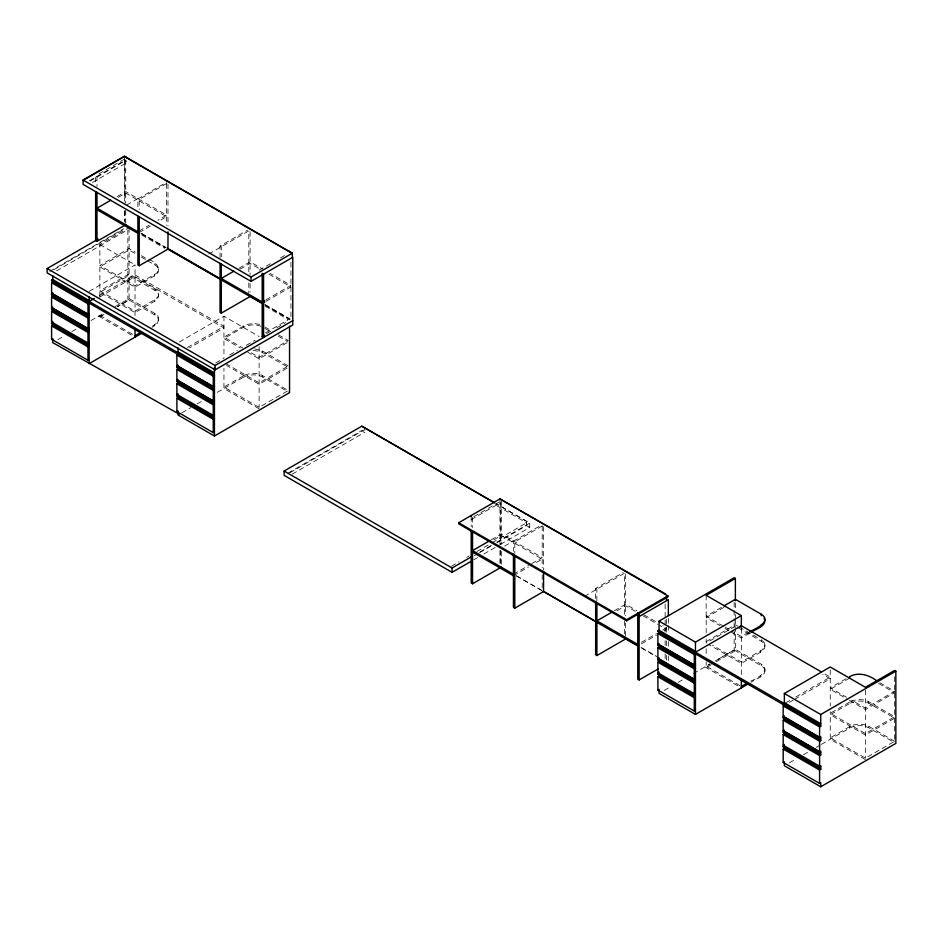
<?xml version="1.0" encoding="UTF-8"?>
<svg xmlns="http://www.w3.org/2000/svg" width="943" height="943" viewBox="0 0 943 943"><rect width="100%" height="100%" fill="white"/><g stroke="black" fill="none" stroke-linecap="round" stroke-linejoin="round"><path stroke-width="0.71" stroke-dasharray="4.71 3.54" d="M497.244 542.52L526.524 525.616L526.548 522.846L494.71 504.47M148.841 259.962C155.819 260.81 163.174 270.547 154.393 274.554L135.038 285.729L99.864 265.419L129.073 248.551L135.25 252.123M158.66 268.967L158.082 272.444L155.607 275.215L135.038 287.167L99.864 266.869L129.073 250.001L135.25 253.561M158.66 294.393L158.082 296.42L155.607 299.19L135.038 311.143L99.864 290.845L129.073 273.977L155.017 288.959C160.345 291.304 159.567 299.367 154.393 301.418L135.038 312.593L99.864 292.283L129.073 275.427L156.137 291.151L158.318 293.827L158.66 295.831M115.105 306.593L129.073 298.53L155.017 313.512C162.337 316.989 156.644 325.441 150.762 326.62M158.66 318.946L157.457 323.39L151.976 327.374M763.37 641.287C766.659 644.281 764.195 649.197 760.695 650.741L741.339 661.915L712.448 645.224M764.962 645.153L764.384 648.631L761.909 651.401L741.339 663.353L708.676 644.505M734.161 622.569L734.161 650.033L715.112 661.031L735.375 649.291L761.319 664.273C772.588 671.227 754.541 679.467 749.815 681.577M764.962 669.707C765.41 677.168 755.296 678.665 751.017 682.319M124.488 159.096L96.988 174.974L96.988 186.514M89.467 180.726L124.841 160.31L124.841 202.085M89.986 181.15L126.15 160.263M92.473 182.447L127.399 162.279L124.393 160.569M117.015 196.615L125.761 191.57L166.628 215.157L157.882 220.214M118.24 197.417L125.737 193.079L166.628 216.69L157.882 221.735M126.61 205.079L137.878 198.584L137.878 208.851M137.878 198.832L165.379 182.942M166.734 183.484L139.234 199.362L139.234 209.464M49.731 271.395L123.568 228.76M54.022 269.615L125.313 228.465M99.864 296.597L99.864 244.555L127.8 228.43M56.568 270.889L127.859 229.738M139.128 231.035L149.124 225.271M139.128 232.567L150.373 226.072M89.149 291.363L135.038 264.865L135.038 316.907M99.345 295.572L135.038 274.967L223.986 326.313L187.009 347.661M99.345 297.234L135.038 276.617L223.986 327.964L189.555 347.849M57.853 339.68L64.23 336.003M71.88 331.582L76.984 328.647M90.999 320.549L103.73 313.194M220.061 257.569L220.061 246.029L247.561 230.151M99.864 316.824L104.944 313.901L99.864 316.836L99.864 312.487M129.073 227.699L129.073 299.98L117.639 306.569L129.073 299.98L156.137 315.693L157.799 317.426L158.66 320.384M208.804 253.985L248.822 230.882L248.811 274.154M238.827 268.319L250.084 261.824L262.46 268.967M240.076 269.12L250.084 263.345L259.985 269.061M259.172 270.205L272.904 262.272M280.389 257.958L285.375 255.07M179.323 341.991L223.951 316.223L259.125 336.533M265.938 299.85L290.939 285.411L269.887 273.258M265.938 301.371L290.939 286.931L268.649 274.071M259.667 324.368L252.972 323.449L246.17 324.628L223.951 337.087L242.799 347.967M261.105 326.349C255.423 324.086 248.693 324.463 243.306 327.362L223.951 338.537L240.276 347.955M265.478 332.867L288.334 319.677M215.711 363.008L223.35 358.588M229.715 354.91L237.365 350.501M246.264 345.362L255.188 340.211M266.633 333.598L271.749 330.651M276.818 327.728L285.753 322.565M287.061 342.71L259.125 358.835L247.82 352.317M243.306 375.892L223.951 387.066L259.125 407.364L288.334 390.508L262.39 375.526C256.52 372.473 249.093 372.815 243.306 375.892L243.306 377.33L216.301 392.913M181.881 412.786L190.804 407.635M197.181 403.958L202.273 401.011M287.061 366.686L259.125 382.823L225.212 363.232M287.061 368.135L259.125 384.261L226.461 365.401M287.98 473.15L361.817 430.515L364.835 432.224L364.835 429.478L289.725 472.844M292.271 474.117L364.835 432.224M473.81 516.67L498.812 502.242M471.194 519.605L500.403 502.737L500.403 544.512M491.327 539.761L501.334 533.997L542.201 557.584L529.695 564.798M493.814 539.832L501.311 535.506L542.201 559.105L534.693 563.442M451.414 566.236L459.052 561.816M466.691 557.407L469.249 555.934M476.887 551.525L490.89 543.439M492.163 542.696L526.548 522.846M480.081 551.82L491.551 545.207M496.643 542.26L529.754 523.141L495.994 503.609M474.329 555.745L478.148 553.541M479.421 552.798L492.152 545.455M473.716 559.836L477.535 557.631M483.912 553.954L499.189 545.125M500.462 544.394L529.754 527.479L529.754 523.141L496.761 504.092M504.682 546.056L513.44 540.999L513.44 551.278M513.44 541.247L540.952 525.369M542.308 525.911L514.807 541.789L514.807 553.329M513.44 574.181L528.445 565.529M513.44 575.713L528.445 567.049M595.634 598.546L595.634 588.456L623.134 572.578M584.377 596.412L624.396 573.309L624.384 619.457M614.4 610.734L625.645 604.239L636.796 610.675M616.899 610.816L625.645 605.76L635.558 611.488M641.511 642.266L656.517 633.613M662.764 630.007L666.512 627.838L662.799 625.692M641.511 643.798L656.517 635.134M664.013 630.808L666.512 629.358L659.086 625.068M721.407 607.386L706.166 616.18L723.752 626.341M723.953 607.363L706.166 617.63L719.992 625.61M706.166 641.605L735.375 624.737L737.85 626.164M735.375 626.187L706.166 643.043L706.166 638.682M748.601 632.305L741.339 636.49L733.807 632.14M749.815 633.048L741.339 637.94L730.035 631.409M664.155 690.441L670.532 686.763M678.182 682.355L684.559 678.665M693.482 673.514L710.032 663.955L706.166 666.159L741.339 686.469M711.246 664.662L706.166 667.597L706.166 661.809M716.326 661.738L735.375 650.729L735.375 629.052M785.66 702.841L790.764 699.895M795.868 696.948L830.288 677.074L823.934 673.408M789.491 702.287L793.311 700.083M794.584 699.341L830.288 678.736L822.661 674.328M845.977 678.771L830.253 687.848L846.59 697.278M849.608 678.123L830.253 689.298L847.84 699.447M849.608 702.099L830.253 713.273L865.426 733.583L894.636 716.715L868.692 701.733C862.821 698.692 855.407 699.022 849.608 702.099L849.608 703.549L830.253 714.723L865.426 735.021L894.636 718.165L868.692 703.183C862.821 700.13 855.407 700.472 849.608 703.549M894.636 741.269L868.692 726.287C862.821 723.246 855.407 723.576 849.608 726.652L830.253 737.827L865.426 758.137L894.636 741.269L894.636 674.775M789.456 762.816L795.833 759.139M803.483 754.718L808.575 751.771M816.225 747.363L820.056 745.147M821.329 744.416L849.608 728.102C855.407 725.026 862.821 724.684 868.692 727.737L894.636 742.719M243.306 377.33C249.093 374.265 256.52 373.923 262.39 376.976L288.334 391.946M252.972 350.325L261.105 351.774L288.334 367.405M254.728 348.91L262.39 350.973L288.334 365.955M140.978 233.487L165.108 247.337M265.443 304.919L289.572 318.769M516.552 575.914L541.954 590.483M641.016 647.346L656.257 656.092M220.061 246.029L221.322 246.76L221.322 256.826M141.78 233.475L166.062 247.455M264.865 304.542L290.244 319.194M141.851 234.041L165.39 247.632M264.936 305.108L289.701 319.406M141.804 235.043L164.742 248.28M265.372 306.392L288.299 319.63M141.426 255.683L147.603 259.254M264.865 326.985L271.042 330.545M278.456 334.824L288.334 340.529L259.125 357.397L250.331 352.317M879.807 682.732L894.636 691.29L865.426 708.158L851.612 700.178M141.426 257.133L146.365 259.985M147.603 260.704C151.116 263.545 158.459 264.747 158.66 270.417M264.865 328.423L269.804 331.276M278.456 336.274L287.096 341.26M878.581 683.463L894.636 692.74L865.426 709.607L849.101 700.178M99.864 244.555L135.038 264.865M739.088 626.883L758.856 638.293M737.85 627.614L762.439 641.912L764.101 643.633L764.962 646.603M725.014 627.06L732.546 631.409M725.014 628.51L728.786 630.678M526.524 525.616L529.754 527.479L526.548 525.593L526.548 521.255M129.073 299.968L127.859 299.261L127.859 229.892M734.161 650.033L762.439 666.465L764.101 668.186L764.962 671.157M644.222 614.966L657.849 622.828M595.634 588.456L596.895 589.186L596.895 600.691M642.985 615.779L657.849 624.349M99.864 315.386L135.038 335.696M98.65 316.129L135.038 337.134M259.125 408.814L223.951 388.492L223.951 368.265M704.951 666.89L738.829 686.457M865.426 759.575L830.253 739.265L830.253 711.8M516.175 575.749L542.201 590.766L542.201 573.497M641.747 648.242L656.611 656.823M762.439 640.462L761.319 639.719L761.319 641.169M868.692 701.733L868.692 703.183M868.692 726.287L868.692 727.737M865.426 690.193L865.426 758.125M849.608 726.652L849.608 728.102M830.253 669.884L830.253 706.012M761.319 664.273L761.319 665.711M760.695 650.741L760.695 652.179M760.695 675.294L760.695 676.732M741.339 628.639L741.339 674.893M735.375 603.025L735.375 608.813M735.375 614.588L735.375 617.488M735.375 618.926L735.375 627.602M734.161 602.329L734.161 621.119M706.166 595.316L706.166 632.906M706.166 648.808L706.166 656.033M668.351 618.419L668.351 624.183M668.351 625.622L668.351 632.824M668.351 641.476L668.351 647.228M668.351 655.88L668.351 661.632M666.512 619.197L666.512 633.684M666.512 640.898L666.512 646.674M666.512 655.326L666.512 662.54M665.145 604.003L665.145 618.667M665.145 620.129L665.145 625.999M665.145 627.46L665.145 631.857M665.145 640.662L665.145 646.521M665.145 653.853L665.145 659.723M625.645 574.016L625.645 615.862M625.645 623.075L625.645 636.065M624.384 620.907L624.384 633.885M543.557 526.63L543.557 569.914M542.201 526.076L542.201 567.745M501.311 500.792L501.311 544.135M501.311 551.337L501.311 564.279M500.403 550.276L500.403 564.68M499.955 500.014L499.955 544.771M499.955 550.535L499.955 564.94M472.549 517.389L472.549 527.491M471.194 516.611L471.194 526.807M290.939 262.39L290.939 320.125M262.39 350.973L262.39 352.423M262.39 375.526L262.39 376.976M259.125 346.659L259.125 407.364M250.084 231.601L250.084 274.885M250.084 283.537L250.084 292.2M248.811 282.806L248.811 292.908M243.306 325.913L243.306 327.362M223.951 316.223L223.951 358.14M167.984 184.203L167.984 226.049M166.628 183.661L166.628 225.318M155.017 263.533L155.017 264.983M155.017 288.959L155.017 290.397M155.017 313.512L155.017 314.95M154.393 274.554L154.393 276.004M154.393 299.98L154.393 301.418M154.393 324.533L154.393 325.972M125.737 159.815L125.737 203.146M125.737 210.348L125.737 223.302M124.841 210.725L124.841 222.253M124.382 157.587L124.382 200.906M124.382 210.996L124.382 221.075M95.632 177.178L95.632 184.38"/><path stroke-width="1.41" d="M749.815 631.598C754.541 629.488 772.588 621.248 761.319 614.294L735.375 599.324L723.953 605.913M751.017 632.352C754.954 629.229 768.015 625.999 764.101 618.219M98.131 239.109L47.15 268.543L47.15 272.881L215.098 369.845L292.778 324.993L292.778 257.274L251.05 281.368L83.114 184.404L83.114 180.066L124.393 156.232L127.399 157.952M83.114 180.325L124.382 156.503L292.33 253.467M110.755 200.234L97.011 208.167L137.878 231.766M95.632 191.582L95.632 240.559L96.988 241.337L125.737 224.74M51.5 280.248L52.761 279.529L89.149 300.534L87.888 301.253L51.5 280.248L52.761 282.11L214.438 375.491L213.271 376.163L176.883 355.146L176.883 365.778L213.271 386.783L214.438 386.111M89.149 313.748L87.982 314.42L51.594 293.403L51.594 282.782L52.761 282.11M51.594 293.403L52.761 292.731M51.5 294.522L52.761 293.792L89.149 314.809L87.888 315.528L51.5 294.522L52.761 296.385L89.149 317.39L87.982 318.062L51.594 297.057L51.594 307.677L87.982 328.683L89.149 328.011M51.594 297.057L52.761 296.385M51.594 307.677L52.761 307.005M51.5 308.88L52.761 308.161L89.149 329.166L87.888 329.897L51.5 308.88L52.761 310.742L89.149 331.759L87.982 332.431L51.594 311.414L51.594 322.046L89.149 343.653L87.888 344.372L51.5 323.366L52.761 322.647M51.594 311.414L52.761 310.742M137.878 216.006L137.878 264.948L139.234 265.726L167.984 249.129L219.766 279.022M51.594 322.046L52.761 321.374M94.241 298.518L89.149 301.465L178.086 352.812M51.594 282.782L87.982 303.787L89.149 303.116L87.888 301.253M51.594 325.901L52.761 325.229L89.149 346.246L87.982 346.918L51.594 325.901L51.594 339.256L87.982 360.261L89.149 359.589M51.594 339.256L52.761 338.584L52.761 342.627L179.323 414.26M89.149 342.38L87.982 343.052L87.982 332.431M233.829 271.207L221.322 278.421L262.189 302.008L264.688 300.569M135.038 335.696L141.085 332.207M142.299 332.962L89.149 363.633L89.149 296.609M83.114 180.066L251.05 277.03L292.342 253.196L289.124 251.309M220.061 263.345L220.061 312.392L221.322 313.123L250.084 296.526M176.801 352.611L178.05 351.892L214.438 372.898L213.189 373.628L176.801 352.611L178.05 354.474L176.883 355.146M262.189 303.54L264.688 302.09M176.883 365.778L178.05 365.106L178.05 366.167L214.438 387.172L213.189 387.891L176.801 366.886L178.05 366.167M176.883 369.42L178.05 368.748L214.438 389.765L213.271 390.437L176.883 369.42L176.883 380.053L213.271 401.058L214.438 400.386M176.883 380.053L178.05 379.381M176.801 381.255L178.05 380.524L214.438 401.541L213.189 402.26L176.801 381.255L178.05 383.117L214.438 404.123L213.271 404.795L176.883 383.789L176.883 394.41L214.438 416.028L213.189 416.747L176.801 395.742L178.05 395.011M176.883 383.789L178.05 383.117M262.189 273.234L262.189 336.722L264.688 335.272M47.15 268.543L215.098 365.507L292.778 320.655M176.883 394.41L178.05 393.738M176.883 398.276L178.05 397.604L214.438 418.609L213.271 419.281L176.883 398.276L176.883 411.619L213.271 432.637L214.438 431.965M176.883 411.619L178.05 410.948L178.05 414.991L214.438 436.008L289.548 392.642L289.548 326.16M214.438 414.743L213.271 415.427L213.271 404.795M472.443 560.566L452.074 572.33L284.126 475.366L284.126 471.029L361.817 426.177L494.721 502.878M499.955 498.93L667.892 595.882L667.892 596.978L626.624 620.8L458.675 523.837L458.675 522.752L499.955 498.93L665.145 593.736M490.077 540.492L472.573 550.594L513.44 574.181M284.126 471.029L452.074 567.992L472.443 556.229M471.194 531.121L471.194 582.974L472.549 583.764L501.311 567.167M513.44 554.142L513.44 607.375L514.807 608.152L543.557 591.556L638.034 646.096M611.901 612.184L596.895 620.848L637.763 644.434M458.675 522.752L626.624 619.716L667.892 595.882M639.142 616.557L668.351 599.701L668.351 615.543M595.634 601.434L595.634 654.819L596.895 655.55L625.645 638.953M659.063 630.289L657.801 631.008L694.201 652.014L695.451 651.295L659.063 630.289L659.063 621.119L734.161 577.753L735.375 578.46L735.375 600.762M735.375 578.46L706.166 595.316L741.339 615.626L741.339 627.189M695.451 664.509L694.284 665.18L657.896 644.175L657.896 633.543L659.063 632.871L820.74 726.251L819.585 726.923L783.185 705.918L783.185 716.539L819.585 737.544L820.74 736.872L820.74 740.526L819.585 741.198L783.185 720.193L783.185 730.813L819.585 751.819L820.74 751.147L820.74 754.883L819.585 755.555L783.185 734.55L783.185 745.17L820.74 766.789L819.491 767.508L783.103 746.502L784.352 745.783M657.896 644.175L659.063 643.491M657.801 645.283L659.063 644.564L695.451 665.569L694.201 666.288L657.801 645.283L659.063 647.146L695.451 668.151L694.284 668.823L657.896 647.817L657.896 658.438L694.284 679.455L695.451 678.783M657.896 647.817L659.063 647.146M657.896 658.438L659.063 657.766M657.801 659.652L659.063 658.921L695.451 679.938L694.201 680.657L657.801 659.652L659.063 661.514L695.451 682.52L694.284 683.192L657.896 662.186L657.896 672.807L695.451 694.413L694.201 695.144L657.801 674.127L659.063 673.408M657.896 662.186L659.063 661.514M659.063 621.119L695.451 642.124L741.339 615.626M637.763 612.773L637.763 679.149L639.142 679.938L658.19 668.941M657.896 672.807L659.063 672.135M657.896 633.543L694.284 654.56L695.451 653.876L694.201 652.014M657.896 676.673L659.063 675.99L695.451 697.007L694.284 697.679L657.896 676.673L657.896 690.017L694.284 711.022L695.451 710.35M657.896 690.017L659.063 689.345L659.063 693.388L695.451 714.405L748.601 683.722M695.451 693.14L694.284 693.812L694.284 683.192M741.339 686.469L747.398 682.968M783.185 705.918L784.352 705.246L784.352 693.494L830.253 666.996L865.426 687.294L894.636 670.438L895.85 671.133L895.85 743.402L820.74 786.768L784.352 765.763L784.352 763.064M783.103 703.384L784.352 702.653L820.74 723.67L819.491 724.389L783.103 703.384L784.352 705.246M783.185 716.539L784.352 715.867L784.352 716.928L820.74 737.933L819.491 738.664L783.103 717.647L784.352 716.928M783.185 720.193L784.352 719.509L820.74 740.526L819.491 738.664M783.185 730.813L784.352 730.141M783.103 732.016L784.352 731.296L820.74 752.302L819.491 753.021L783.103 732.016L784.352 733.878L820.74 754.883L819.491 753.021M783.185 734.55L784.352 733.878M784.352 693.494L820.74 714.499L895.85 671.133M783.185 745.17L784.352 744.499M820.74 786.768L820.74 782.725L819.585 783.397L783.185 762.392L783.185 749.037L784.352 748.365L820.74 769.37L820.74 765.516L819.585 766.188L819.585 755.555M783.185 762.392L784.352 761.72M783.185 749.037L819.585 770.042L820.74 769.37L819.491 767.508M167.654 248.787L219.719 278.68M251.475 296.904L261.635 302.727M543.215 591.214L596.565 621.826M625.775 638.6L638.47 645.884M124.393 156.232L292.342 253.196L292.342 257.533M167.159 248.127L220.815 279.069M250.909 296.479L261.058 302.338M220.061 279.211L262.46 303.67M97.011 209.688L137.878 233.286M877.344 681.306C869.776 675.129 858.649 671.534 849.608 676.673L849.608 678.123M262.189 336.722L263.568 337.511L263.568 274.142M821.388 671.946L741.339 625.728L695.451 652.226L784.387 703.572L784.387 705.234M361.817 426.177L494.226 502.631M472.573 552.115L513.44 575.713M819.491 724.389L820.74 726.251L820.74 714.499M783.103 717.647L784.352 719.509M783.103 746.502L784.352 748.365M694.201 666.288L695.451 668.151M694.201 680.657L695.451 682.52M657.801 631.008L659.063 632.871M694.201 695.144L695.451 697.007M657.801 674.127L659.063 675.99M213.189 373.628L214.438 375.491M213.189 387.891L214.438 389.765M213.189 402.26L214.438 404.123M213.189 416.747L214.438 418.609M176.801 366.886L178.05 368.748M176.801 395.742L178.05 397.604M87.888 315.528L89.149 317.39M87.888 329.897L89.149 331.759M87.888 344.372L89.149 346.246M51.5 323.366L52.761 325.229M819.585 726.923L819.585 737.544M819.585 741.198L819.585 751.819M819.585 770.042L819.585 783.397M761.319 614.294L761.319 615.744M760.695 625.315L760.695 626.765M741.339 679.231L741.339 687.907M695.451 642.124L695.451 714.405M694.284 654.56L694.284 665.18M694.284 668.823L694.284 679.455M694.284 697.679L694.284 711.022M666.512 596.176L666.512 600.491M639.142 613.575L639.142 679.938M626.624 619.716L626.624 620.8M596.895 603.567L596.895 655.55M543.557 571.352L543.557 591.556M514.807 556.217L514.807 608.152M472.549 531.817L472.549 583.764M471.194 515.526L471.194 516.611M452.074 567.992L452.074 572.33M251.05 277.03L251.05 281.368M221.322 264.028L221.322 313.123M215.098 365.507L215.098 369.845M214.438 367.664L214.438 436.008M213.271 376.163L213.271 386.783M213.271 390.437L213.271 401.058M213.271 419.281L213.271 432.637M178.05 347.967L178.05 354.474M167.984 231.813L167.984 249.129M166.628 180.891L166.628 181.975M139.234 216.678L139.234 265.726M135.038 328.47L135.038 337.146M96.988 192.289L96.988 241.337M87.982 303.787L87.982 314.42M87.982 318.062L87.982 328.683M87.982 346.918L87.982 360.261M52.761 275.592L52.761 279.529"/></g></svg>
